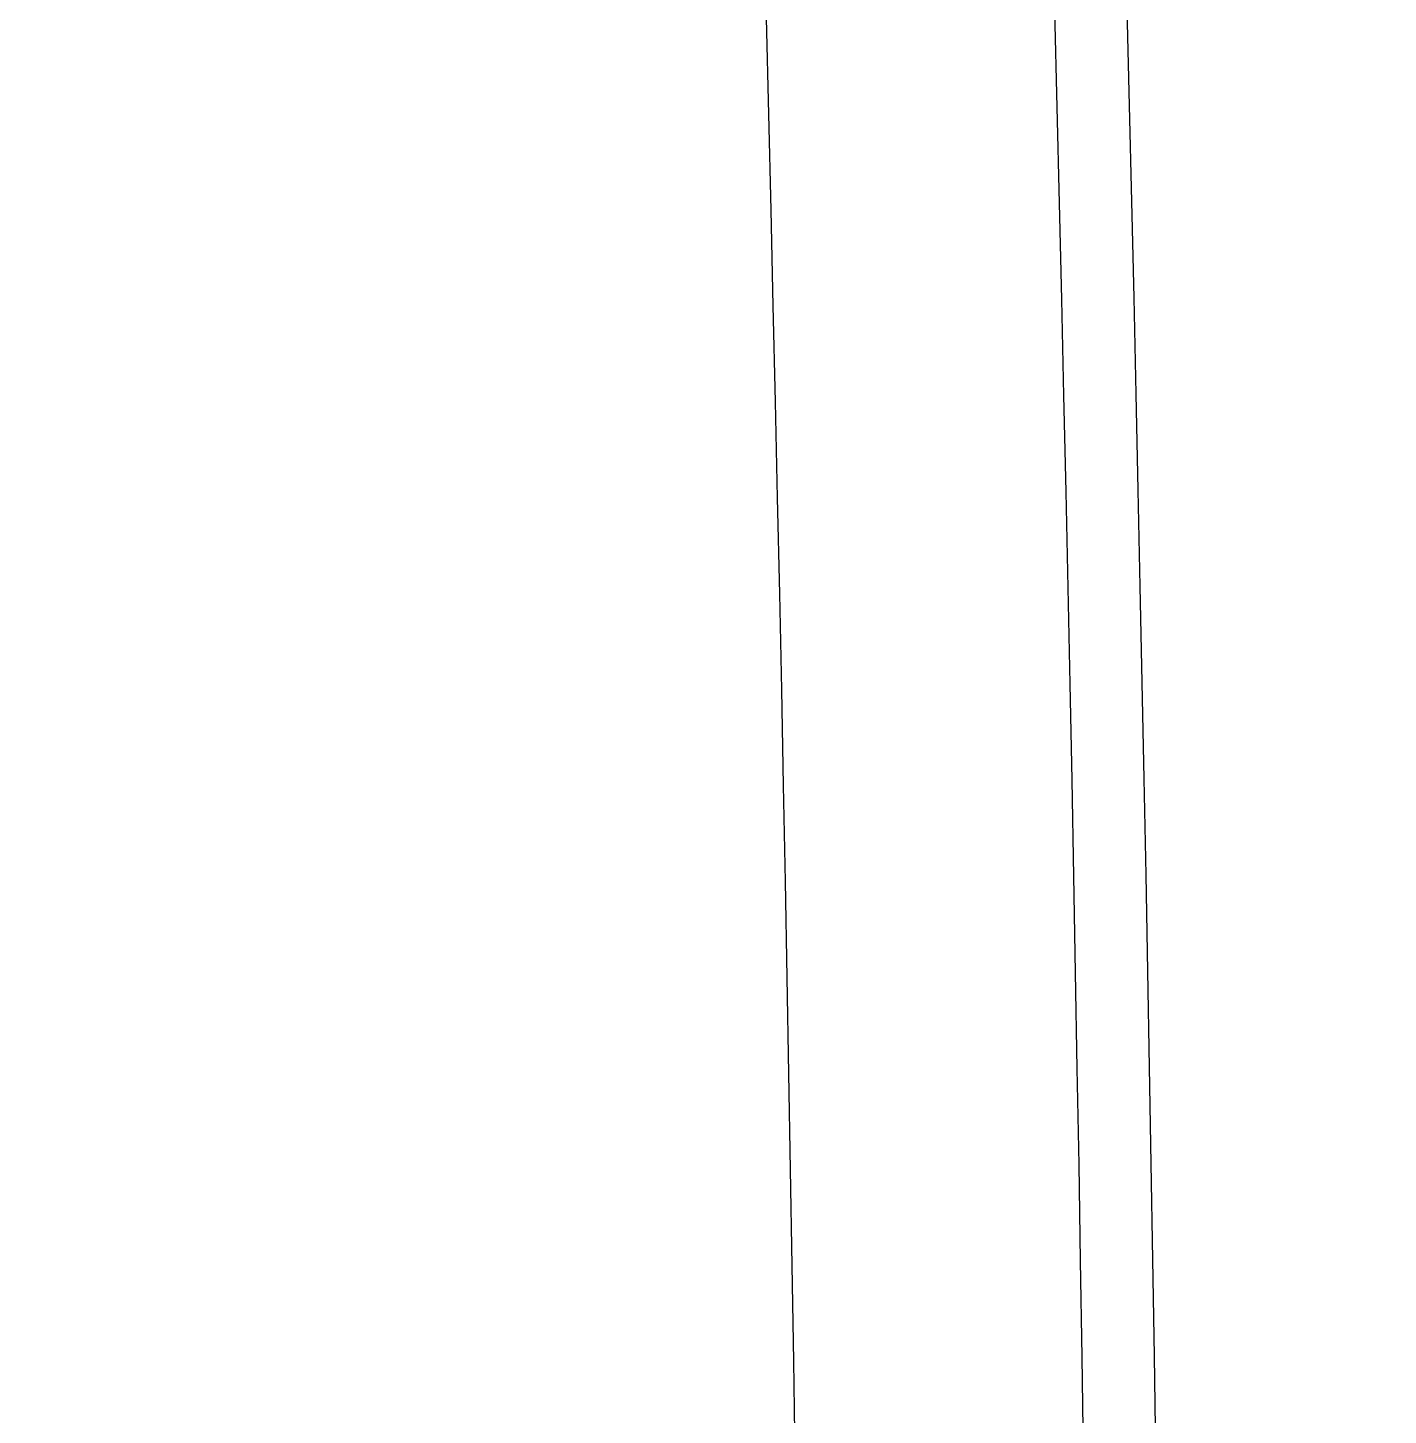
# Model space of a CAD drawing. Header units: millimetres. Extents: x 1864 to 10174863, y -4887456 to 5366151.
# Drawn here: x 6236461.03 to 6236475.18, y 5215884.77 to 5215899.19 of the extents above; entities that cross this region are included whole.
import ezdxf

# ---------------------------------------------------------------- set-up
doc = ezdxf.new("R2010")
doc.units = ezdxf.units.MM
doc.layers.add('ИС_Размер', color=3, linetype='Continuous', lineweight=18)
doc.layers.add('Основное направление 30.05.Верх покрытия', color=7, linetype='Continuous')

msp = doc.modelspace()

# ---------------------------------------------------------------- linework, layer by layer
at = {"layer": 'ИС_Размер', "linetype": 'Continuous'}
msp.add_circle((6226064.774, 5217311.369), 148840.032, dxfattribs=at)
at = {"layer": 'Основное направление 30.05.Верх покрытия', "color": 6, "flags": 128}
msp.add_lwpolyline([(6236472.013, 5215884.376), (6236471.997, 5215885.376), (6236471.981, 5215886.375), (6236471.965, 5215887.375), (6236471.947, 5215888.374), (6236471.929, 5215889.374), (6236471.911, 5215890.373), (6236471.892, 5215891.373), (6236471.872, 5215892.372), (6236471.851, 5215893.372), (6236471.83, 5215894.371), (6236471.808, 5215895.37), (6236471.785, 5215896.37), (6236471.762, 5215897.369), (6236471.738, 5215898.369), (6236471.713, 5215899.368)], dxfattribs=at)
at = {"layer": 'Основное направление 30.05.Верх покрытия', "color": 5, "flags": 128}
msp.add_lwpolyline([(6236472.764, 5215884.387), (6236472.749, 5215885.387), (6236472.733, 5215886.387), (6236472.716, 5215887.387), (6236472.699, 5215888.387), (6236472.681, 5215889.387), (6236472.662, 5215890.387), (6236472.643, 5215891.387), (6236472.623, 5215892.387), (6236472.602, 5215893.387), (6236472.581, 5215894.387), (6236472.559, 5215895.387), (6236472.537, 5215896.387), (6236472.513, 5215897.387), (6236472.489, 5215898.387), (6236472.465, 5215899.387)], dxfattribs=at)
at = {"layer": 'Основное направление 30.05.Верх покрытия', "color": 84, "flags": 128}
msp.add_lwpolyline([(6236469.013, 5215884.333), (6236468.998, 5215885.33), (6236468.982, 5215886.327), (6236468.965, 5215887.325), (6236468.948, 5215888.322), (6236468.93, 5215889.32), (6236468.912, 5215890.317), (6236468.892, 5215891.315), (6236468.873, 5215892.312), (6236468.852, 5215893.31), (6236468.831, 5215894.307), (6236468.809, 5215895.305), (6236468.786, 5215896.302), (6236468.763, 5215897.299), (6236468.739, 5215898.297), (6236468.714, 5215899.294)], dxfattribs=at)

doc.saveas('drawing.dxf')
